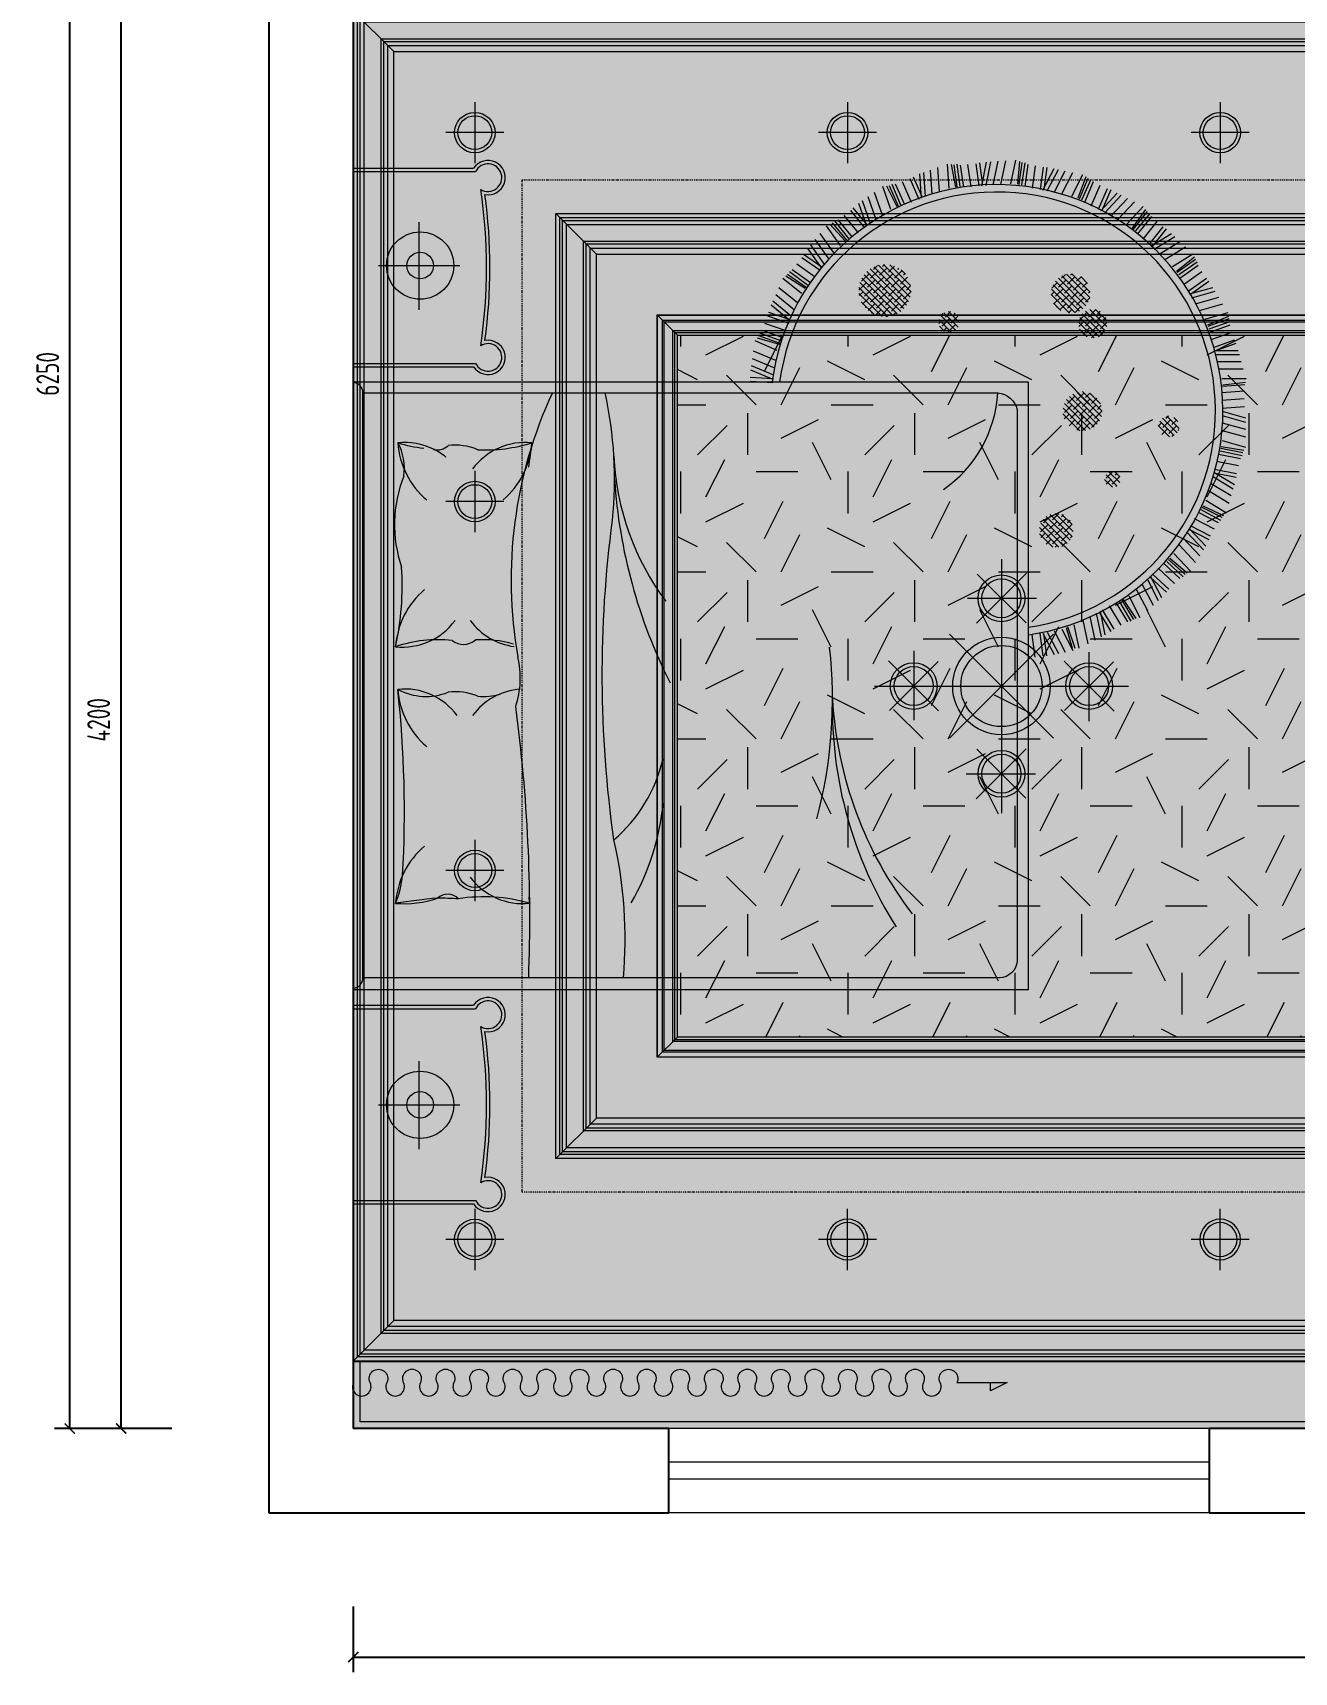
# Model space of a CAD drawing. Header units: millimetres. Extents: x 3162 to 221128, y -144913 to 11496.
# Drawn here: x 14645 to 18382, y -141402 to -136544 of the extents above; entities that cross this region are included whole.
import ezdxf

# ---------------------------------------------------------------- set-up
doc = ezdxf.new("R2010")
doc.units = ezdxf.units.MM
doc.header["$LTSCALE"] = 10
for name, pattern in [('DASHDOT2', [12.7, 6.35, -3.175, 0, -3.175]), ('DOTE', [61.468, 50.8, -5.08, 0.508, -5.08]), ('HIDDEN', [9.525, 6.35, -3.175])]:
    doc.linetypes.add(name, pattern=pattern)
doc.layers.get('Defpoints').update_dxf_attribs({"color": 250})
for name, color, linetype, lineweight in [('FC-Dimensions', 44, 'Continuous', 0), ('FC-Material【地坪分割线】', 138, 'Continuous', 0), ('FF-Curtain【平面窗帘】', 32, 'Continuous', 0), ('FF-Win【窗】', 132, 'Continuous', 0), ('FF-【活动成品家具】', 51, 'Continuous', 0), ('RC-Lamplight【灯带】', 205, 'DASHDOT2', 0), ('RC-Lamps【天花灯具】', 2, 'Continuous', 0), ('RC-Modelling【天花造型】', 30, 'Continuous', 0)]:
    doc.layers.add(name, color=color, linetype=linetype, lineweight=lineweight)
doc.layers.add('WALL', color=7, linetype='Continuous')
doc.styles.add('尺寸标注', font='ARCHS.SHX', dxfattribs={"width": 0.8})
doc.dimstyles.new('海龙1：30', dxfattribs={"dimscale": 30, "dimtxt": 2.25, "dimasz": 1, "dimexe": 1.5, "dimexo": 1, "dimgap": 1, "dimtad": 1, "dimdec": 0, "dimrnd": 5, "dimdsep": 46, "dimtxsty": '尺寸标注', "dimblk": 'ARCHTICK', "dimblk1": 'ARCHTICK', "dimblk2": 'ARCHTICK', "dimcen": 1, "dimclrd": 44, "dimclre": 44, "dimclrt": 2, "dimadec": 0, "dimazin": 0, "dimtfac": 1, "dimtdec": 0, "dimtix": 1, "dimtmove": 2, "dimatfit": 3, "dimldrblk": 'hl_arrow2', "dimfxl": 5, "dimfxlon": 1, "dimarcsym": 0})

# ---------------------------------------------------------------- blocks, each defined once
blk = doc.blocks.new('hlw_3_1600_250')
for p, q in [((-0.5, 0.078125), (0.5, 0.078125)), ((-0.5, -0.078125), (0.5, -0.078125))]:
    blk.add_line(p, q)
at = {"linetype": 'HIDDEN', "ltscale": 15}
for p, q in [((-0.5, 0.015625), (0.5, 0.015625)), ((-0.5, -0.015625), (0.5, -0.015625))]:
    blk.add_line(p, q, dxfattribs=at)
blk = doc.blocks.new('1800平10104199')
h = blk.add_hatch()
h.set_pattern_fill('ANSI38', color=8, scale=100, style=0)
h.set_pattern_definition([(45, (-2757.802, -6613.146), (-8.838835, 8.838835), []), (135, (-2757.802, -6613.146), (-26.516504, 8.838835), [31.25, -18.75])])
h.paths.add_polyline_path([(511.3, -760, 1), (410.5, -760, 1)])
h.paths.add_polyline_path([(635.4, -926.8, 1), (588.8, -926.8, 1)])
h.paths.add_polyline_path([(799.5, -1093.5, 1), (737.5, -1093.5, 1)])
h.paths.add_polyline_path([(755.5, -837.6, 1), (871.9, -837.6, 1)])
h.paths.add_polyline_path([(1031.1, -868.6, 1), (1116.5, -868.6, 1)])
h.paths.add_polyline_path([(1221.2, -802.7, 1), (1104.8, -802.7, 1)])
h.paths.add_polyline_path([(1109.5, -442.5, 1), (1047.5, -442.5, 1)])
h.paths.add_polyline_path([(1249.1, -252.4, 1), (1094, -252.4, 1)])
at = {"ltscale": 300}
for p, q in [((-1534.8, 1322.3), (1533.8, 1322.3)), ((-1534.8, 1322.3), (-1534.8, 965.8)), ((-946.5, 1322.3), (-946.5, 965.9)), ((-900.5, -677.7), (-900.5, 1322.3)), ((899.5, -677.7), (899.5, 1322.3)), ((945.5, 1322.3), (945.5, 965.9)), ((1533.8, 1322.3), (1533.8, 965.8)), ((1408.5, -150.2), (1357.1, -192.4)), ((-900.5, -677.7), (899.5, -677.7))]:
    blk.add_line(p, q, dxfattribs=at)
at = {"color": 8}
for p, q in [((-1524.8, 1322.3), (-1524.8, 960)), ((-956.5, 1322.3), (-956.5, 960)), ((-865.5, 1322.3), (-865.5, 1322.3)), ((-865.5, 1322.3), (-865.5, 1322.3)), ((955.5, 1322.3), (955.5, 960)), ((1523.8, 1322.3), (1523.8, 960)), ((-1241.4, 1247.3), (-1241.4, 1006.8)), ((1245.5, 1247.3), (1245.5, 1006.8)), ((-1372.9, 1127.1), (-1112.4, 1127.1)), ((1113.9, 1127.1), (1374.4, 1127.1)), ((903.4, 145.8), (899.2, 79.5)), ((914.6, 146.3), (910.4, 79.9)), ((907.5, 78.5), (936, 144.2)), ((920.4, 76.7), (948.8, 142.4)), ((941.2, 73.8), (969.6, 139.5)), ((963.9, 70.6), (992.3, 136.3)), ((993.6, 66.4), (1022, 132.1)), ((1031.5, 125.9), (1012.1, 61.1)), ((1037.9, 122), (1015.9, 59.2)), ((1046.6, 119.1), (1023.9, 56.7)), ((1054.5, 112.5), (1032.5, 49.7)), ((1074.6, 103.7), (1052.6, 40.9)), ((1096.9, 95), (1075, 32.2)), ((1082.7, 29), (1127.8, 84.6)), ((1107.8, 92.4), (1085.9, 29.6)), ((1094.6, 23.8), (1139.7, 79.4)), ((1113.8, 15.4), (1158.9, 71)), ((1134.9, 6.2), (1180, 61.8)), ((1162.3, -5.8), (1207.4, 49.8)), ((1214.9, 41.2), (1178.7, -15.9)), ((1219.9, 35.7), (1181.9, -18.8)), ((1227.6, 30.6), (1188.9, -23.4)), ((1233.4, 22.1), (1195.3, -32.4)), ((1250.4, 8.2), (1212.3, -46.3)), ((1269.6, -6.2), (1231.5, -60.7)), ((1238.1, -65.9), (1296.5, -24.5)), ((1279.3, -11.6), (1241.3, -66.1)), ((1248.1, -74.1), (1306.5, -32.7)), ((1264.4, -87.4), (1322.8, -46)), ((1282.1, -101.9), (1340.5, -60.5)), ((1305.3, -120.9), (1363.7, -79.5)), ((1368.6, -89.8), (1318.3, -135)), ((1372, -96.5), (1320.6, -138.7)), ((1378, -103.4), (1326.1, -145)), ((1381.3, -113.1), (1329.9, -155.4)), ((1393.9, -131.1), (1342.5, -173.4)), ((1362.1, -199.2), (1429.5, -175.1)), ((1416.4, -158), (1365.1, -200.3)), ((1369.5, -209.8), (1436.9, -185.7)), ((1381.5, -227), (1449, -202.9)), ((1394.7, -245.8), (1462.2, -221.7)), ((1411.9, -270.3), (1479.4, -246.2)), ((1481.3, -257.4), (1420.7, -287.4)), ((1482.8, -264.7), (1421.9, -291.5)), ((1486.7, -273.1), (1425.5, -299.1)), ((1487.2, -283.3), (1426.3, -310.1)), ((1494.5, -304), (1433.6, -330.8)), ((1503.4, -326.3), (1442.5, -353.1)), ((1508.9, -336), (1448.1, -362.8)), ((1445.5, -360.9), (1516.9, -355.9)), ((1449.8, -373.2), (1521.2, -368.2)), ((1456.7, -393), (1528.2, -388)), ((1464.4, -414.7), (1535.8, -409.7)), ((1474.3, -442.9), (1545.7, -437.9)), ((1543.2, -475.7), (1477.4, -485.1)), ((1544.6, -449.2), (1478.1, -461.7)), ((1544, -456.7), (1478.2, -466.1)), ((1545.5, -465.7), (1479.6, -474.3)), ((1544.7, -497.7), (1478.9, -507.1)), ((1547.2, -521.5), (1481.4, -530.9)), ((1549.9, -532.4), (1484.1, -541.8)), ((1482.1, -539.3), (1552.3, -553.7)), ((1483, -552.2), (1553.1, -566.7)), ((1484.4, -573.1), (1554.5, -587.6)), ((1485.9, -596.1), (1556, -610.5)), ((1487.8, -626), (1557.9, -640.4)), ((1545.3, -676.2), (1479.4, -667.5)), ((1550.2, -667.1), (1484.4, -657.6)), ((1551.2, -658), (1485.3, -649.3)), ((1553.7, -651), (1486.4, -645.1)), ((85, -697.7), (150.9, -689)), ((88.9, -721.3), (154.8, -712.6)), ((89.2, -732.5), (155.2, -723.8)), ((156.4, -720.8), (92.8, -753.7)), ((1469.3, -720.8), (1533, -753.7)), ((1536.5, -732.5), (1470.6, -723.8)), ((1536.8, -721.3), (1470.9, -712.6)), ((1540.8, -697.7), (1474.9, -689)), ((159.1, -733.5), (95.5, -766.4)), ((163.4, -754.1), (99.8, -786.9)), ((168.2, -776.5), (104.5, -809.4)), ((1457.6, -776.5), (1521.2, -809.4)), ((1462.3, -754.1), (1526, -786.9)), ((1466.7, -733.5), (1530.3, -766.4)), ((110.4, -808.4), (172.3, -790.7)), ((110.9, -815.8), (175, -794.4)), ((181.3, -812.5), (111.3, -827.2)), ((1508.1, -847.8), (1444.9, -823.9)), ((1451.4, -805.9), (1515, -838.7)), ((195, -839.2), (125, -853.9)), ((205.5, -859.6), (135.5, -874.3)), ((1483.1, -889.2), (1422, -863)), ((1493.2, -869.7), (1432.1, -843.6)), ((1500.4, -862.4), (1439.6, -835.4)), ((1503.8, -853.8), (1442.7, -827.7)), ((215.1, -878.3), (145.1, -893)), ((221.1, -889.8), (151, -904.5)), ((161.6, -923.1), (218.2, -888.3)), ((168.4, -932), (225, -897.2)), ((180.3, -952.9), (236.9, -918)), ((1392.3, -922.3), (1444.7, -971.1)), ((1402, -903.8), (1454.4, -952.5)), ((1408, -892.2), (1460.4, -941)), ((1469.6, -921.6), (1408.4, -895.4)), ((1472.9, -910.9), (1411.7, -884.8)), ((190.3, -972.4), (246.9, -937.6)), ((192.2, -982.5), (249.3, -948.4)), ((197.2, -990.2), (253.8, -955.4)), ((199.7, -997.3), (255.6, -959.3)), ((1367.8, -969.3), (1420.2, -1018)), ((1381.7, -942.7), (1434.1, -991.5)), ((266.6, -975.1), (203.1, -1008.1)), ((287, -997), (223.5, -1030.1)), ((302.6, -1013.9), (239.1, -1046.9)), ((1375.8, -1058.1), (1324, -1016.4)), ((1390.9, -1042.1), (1339.1, -1000.4)), ((1399.8, -1036.9), (1348.5, -994.6)), ((1405.3, -1029.6), (1353.5, -987.9)), ((1411.2, -1024.9), (1356.7, -984.9)), ((316.9, -1029.2), (253.4, -1062.3)), ((325.7, -1038.8), (262.2, -1071.8)), ((277.5, -1086.9), (322.6, -1038.1)), ((286.4, -1093.6), (331.5, -1044.8)), ((303.5, -1110.5), (348.6, -1061.6)), ((1279.5, -1065.5), (1316.8, -1126.6)), ((1293.9, -1050.2), (1331.2, -1111.3)), ((1354.1, -1085.6), (1302.3, -1043.9)), ((1302.8, -1040.7), (1340.1, -1101.8)), ((1360.1, -1076.2), (1308.3, -1034.5)), ((318.4, -1126.6), (363.5, -1077.8)), ((323, -1135.8), (368.7, -1087.5)), ((329.9, -1141.8), (375, -1093)), ((334.1, -1148), (377.8, -1096.3)), ((392.6, -1108.5), (340.4, -1157.5)), ((1270, -1169.4), (1228.3, -1116.1)), ((1243.2, -1104.1), (1280.5, -1165.2)), ((1263.8, -1082.2), (1301.1, -1143.3)), ((418.2, -1124.2), (365.9, -1173.1)), ((437.7, -1136.2), (385.5, -1185.1)), ((455.6, -1147.1), (403.4, -1196.1)), ((466.7, -1153.9), (414.5, -1202.9)), ((433.2, -1213.3), (463.5, -1154.1)), ((443.6, -1217.3), (473.9, -1158.1)), ((1150.2, -1162), (1169.6, -1230.9)), ((1198.6, -1212.4), (1160, -1158.3)), ((1161.3, -1155.3), (1180.8, -1224.2)), ((1207, -1205), (1168.4, -1150.9)), ((1227, -1191.7), (1188.4, -1137.6)), ((1245.8, -1180.4), (1207.2, -1126.3)), ((1255.8, -1177.8), (1217.8, -1123.2)), ((1263.1, -1172.3), (1224.5, -1118.2)), ((464.6, -1229), (494.9, -1169.8)), ((483.4, -1240.5), (513.6, -1181.3)), ((490.2, -1248.1), (521.2, -1189.3)), ((498.5, -1252.1), (528.8, -1192.9)), ((504.2, -1256.8), (532.4, -1195.3)), ((549.9, -1203.1), (512.8, -1264.3)), ((578.7, -1211.3), (541.7, -1272.5)), ((1068.8, -1274.4), (1046.2, -1211.9)), ((1079.1, -1274.6), (1057.3, -1211.8)), ((1087.6, -1271.3), (1065.1, -1208.8)), ((1095, -1270.3), (1069.3, -1207.8)), ((1086.9, -1200.3), (1106.4, -1269.2)), ((1112.6, -1184.8), (1132, -1253.7)), ((1132.2, -1172.9), (1151.7, -1241.8)), ((600.9, -1217.5), (563.8, -1278.7)), ((621, -1223.2), (583.9, -1284.5)), ((633.5, -1226.8), (596.4, -1288)), ((617.3, -1293), (630.5, -1227.8)), ((628.4, -1294.1), (641.6, -1228.9)), ((651.8, -1299.6), (664.9, -1234.5)), ((672.9, -1305.6), (686.1, -1240.5)), ((681.6, -1311.1), (695.6, -1246.1)), ((690.6, -1312.7), (703.8, -1247.6)), ((697.4, -1315.7), (707.9, -1248.9)), ((726.9, -1251.7), (707.7, -1320.6)), ((756.9, -1251.8), (737.7, -1320.7)), ((779.9, -1251.8), (760.7, -1320.8)), ((800.8, -1251.9), (781.6, -1320.9)), ((813.8, -1251.9), (794.6, -1320.9)), ((827.1, -1318.1), (822.2, -1251.8)), ((851, -1317.2), (846.1, -1250.9)), ((873, -1317.2), (868.1, -1250.9)), ((892, -1319.3), (887.1, -1253)), ((899.4, -1320.4), (891.4, -1253.2)), ((910.4, -1250.7), (910.6, -1322.3)), ((939.3, -1242.7), (939.5, -1314.3)), ((961.5, -1236.6), (961.6, -1308.2)), ((981.7, -1231), (981.8, -1302.6)), ((1014.7, -1292.5), (992.2, -1230)), ((994.2, -1227.5), (994.3, -1299.1)), ((1024.8, -1287.6), (1002.2, -1225.1)), ((1047.6, -1280.3), (1025, -1217.8))]:
    blk.add_line(p, q, dxfattribs=at)
for points in [[(-895.5, 1322.3, 0.39642), (-865.5, 1294), (-0.5, 1294), (868.6, 1294)], [(868.6, 1294), (868.6, -587.2, -0.325595), (818.6, -644.2), (-815.5, -644.2, -0.382387), (-865.5, -591.9), (-865.5, 1294)], [(-865.5, 522.2, 0.078778), (-456.2, 550.1, -0.068393), (490.7, 554.5, 0.079495), (868.6, 576.2)]]:
    blk.add_lwpolyline(points, format="xyb", dxfattribs=at)
for centre, radius in [((-1241.4, 1124.3), 99.6), ((1245.5, 1124.3), 99.6), ((-1241.4, 1124.3), 39.6), ((1245.5, 1124.3), 39.6)]:
    blk.add_circle(centre, radius, dxfattribs=at)
for centre, radius, start, end in [((868.5, 1324.1), 30.1, 270.0725, 356.5701), ((-336.9, 1171.8), 308.5, 175.3048, 198.6942), ((-531.6, 1469.5), 294.8, 247.5179, 264.267), ((-661.4, 952.7), 245, 40.4189, 85.9871), ((-2259.7, 935.8), 1636.4, 4.8098, 9.1892), ((-373.1, 4551.3), 3380.3, 266.8134, 276.1602), ((6.8, 946.1), 245, 94.0129, 139.5811), ((-203.6, 1170.5), 194.3, 306.5711, 5.89), ((145.4, 1106.9), 176.7, 151.7736, 201.6983), ((309.2, 1177.1), 194.3, 174.11, 233.4289), ((297.6, 2033.7), 856.1, 257.7438, 273.6284), ((98.7, 952.7), 245, 40.4189, 85.9871), ((-241.4, 1072.8), 378.3, 353.4947, 19.1867), ((477.9, 812.6), 387.8, 68.2026, 108.9817), ((737.4, 946.1), 245, 94.0129, 139.5811), ((644.8, 1327.3), 156.3, 261.5958, 298.9092), ((527, 1170.5), 194.3, 333.7371, 5.89), ((1216.3, 1044.5), 517, 163.6046, 172.3273), ((-662.1, 1043), 44.6, 314.4736, 42.1713), ((-2990.2, 1118.7), 2361.8, 357.3905, 358.8876), ((527, 1170.5), 194.3, 320.9404, 333.7371), ((745.2, 1073), 45.9, 165.3506, 223.2684), ((-185.5, 1019.5), 168.1, 337.017, 7.5368), ((177.6, 996.3), 54.7, 142.0833, 220.902), ((545.2, 1019.5), 168.1, 337.017, 7.5368), ((-451, 819.7), 194.3, 126.5711, 185.89), ((-1120.7, 936.2), 495.6, 344.0243, 8.7071), ((309.2, 819.7), 194.3, 126.5711, 172.3641), ((-1507, 923.2), 40.9, 115.784, 31.7834), ((-1240.7, 2490.7), 1563.2, 261.4814, 278.5186), ((-974.3, 923.2), 40.9, 148.2166, 64.216), ((-203.6, 813.1), 194.3, 4.3181, 53.4289), ((152, 938.6), 183.4, 175.2233, 196.23), ((-193, 940), 329.9, 343.7954, 3.5554), ((527, 813.1), 194.3, 354.11, 53.4289), ((1154.5, 929.9), 455.2, 176.9801, 197.479), ((973.3, 923.2), 40.9, 115.784, 31.7834), ((1239.7, 2490.7), 1563.2, 261.4814, 278.5186), ((1506, 923.2), 40.9, 148.2166, 64.216), ((737.4, 1037.5), 245, 220.4189, 265.9871), ((-690.3, 5564.4), 4764.9, 267.8927, 277.5858), ((23.8, 1100.1), 272.5, 251.8082, 283.204), ((314.8, -460.2), 1315.1, 65.0983, 100.0195), ((-380.9, -967.5), 1786.8, 97.8585, 98.4763), ((-661.4, 1044.1), 245, 274.0129, 278.3417), ((479.7, -680.2), 1492.8, 80.7251, 83.5186), ((-113.5, 845.3), 452.3, 220.7333, 256.9672), ((711.6, -1003.3), 1554.8, 93.6786, 116.8708), ((716, -228.3), 779.4, 92.6087, 126.6587), ((-277.1, 1136.4), 735.1, 240.1408, 264.511), ((815.2, -583.5), 648.3, 188.3552, 82.5258), ((-65.8, -1304.9), 1207.9, 88.7545, 122.4486), ((-39.5, 1274.6), 1371.9, 255.0326, 276.4383), ((27.4, -1252.5), 1157.2, 93.3188, 127.4147), ((892.2, -209.2), 378.7, 214.9316, 266.4293)]:
    blk.add_arc(centre, radius, start, end, dxfattribs=at)
at = {"ltscale": 300}
for centre, radius, start, end in [((-1507, 923.2), 50.9, 123.0907, 10.4547), ((-1240.7, 2490.7), 1573.2, 262.0985, 277.9015), ((-974.3, 923.2), 50.9, 169.5453, 56.9093), ((973.3, 923.2), 50.9, 123.0907, 10.4547), ((1239.7, 2490.7), 1573.2, 262.0985, 277.9015), ((1506, 923.2), 50.9, 169.5453, 56.9093), ((815.2, -583.5), 670.3, 188.0791, 82.7724)]:
    blk.add_arc(centre, radius, start, end, dxfattribs=at)
blk = doc.blocks.new('_ArchTick')
at = {"color": 2, "linetype": 'ByBlock', "const_width": 0.15}
blk.add_lwpolyline([(-0.5, -0.5), (0.5, 0.5)], dxfattribs=at)
blk = doc.blocks.new('*D1482')
at = {"layer": 'Defpoints', "color": 0, "transparency": 16777216}
for p in [(14906.6, -136479.9), (15086.6, -136479.9), (15086.6, -140679.9)]:
    blk.add_point(p, dxfattribs=at)
at = {"layer": 'FC-Dimensions', "color": 44, "lineweight": -2, "transparency": 16777216}
for p, q in [((15056.6, -136479.9), (14861.6, -136479.9)), ((14906.6, -140679.9), (14906.6, -136479.9)), ((15056.6, -140679.9), (14861.6, -140679.9))]:
    blk.add_line(p, q, dxfattribs=at)
at = {"layer": 'FC-Dimensions', "color": 44, "lineweight": -2, "transparency": 16777216, "xscale": 30, "yscale": 30, "zscale": 30}
for p, rotation in [((14906.6, -136479.9), 90), ((14906.6, -140679.9), 270)]:
    blk.add_blockref('_ArchTick', p, dxfattribs=dict(at, rotation=rotation))
at = {"layer": 'FC-Dimensions', "color": 2, "transparency": 16777216, "insert": (14840, -138579.9), "char_height": 67.5, "attachment_point": 5, "rotation": 90, "style": '尺寸标注'}
blk.add_mtext('4200', dxfattribs=at)
blk = doc.blocks.new('hl_arrow2')
at = {"color": 2}
blk.add_line((-0.22, 0), (-1, 0), dxfattribs=at)
blk.add_lwpolyline([(-0.22, 0), (-0.86, -0.69), (-0.65, -0.86), (0, 0), (-0.65, 0.86), (-0.86, 0.69)], close=True, dxfattribs=at)
for points in [[(-0.86, 0.69), (-0.65, 0.86), (-0.22, 0), (0, 0)], [(-0.86, -0.69), (-0.65, -0.86), (-0.22, 0), (0, 0)]]:
    blk.add_solid(points, dxfattribs=at)
blk = doc.blocks.new('*D1488')
at = {"layer": 'Defpoints', "color": 0, "transparency": 16777216}
for p in [(15594.5, -141177), (21834.5, -141177), (21834.5, -141357)]:
    blk.add_point(p, dxfattribs=at)
at = {"layer": 'FC-Dimensions', "color": 44, "lineweight": -2, "transparency": 16777216}
for p, q in [((15594.5, -141207), (15594.5, -141402)), ((21834.5, -141207), (21834.5, -141402)), ((15594.5, -141357), (21834.5, -141357))]:
    blk.add_line(p, q, dxfattribs=at)
at = {"layer": 'FC-Dimensions', "color": 44, "lineweight": -2, "transparency": 16777216, "xscale": 30, "yscale": 30, "zscale": 30, "rotation": 180}
blk.add_blockref('_ArchTick', (15594.5, -141357), dxfattribs=at)
at = {"layer": 'FC-Dimensions', "color": 44, "lineweight": -2, "transparency": 16777216, "xscale": 30, "yscale": 30, "zscale": 30}
blk.add_blockref('_ArchTick', (21834.5, -141357), dxfattribs=at)
at = {"layer": 'FC-Dimensions', "color": 2, "transparency": 16777216, "insert": (18714.5, -141290.5), "char_height": 67.5, "attachment_point": 5, "style": '尺寸标注'}
blk.add_mtext('6240', dxfattribs=at)
blk = doc.blocks.new('*D1491')
at = {"layer": 'Defpoints', "color": 0, "transparency": 16777216}
for p in [(14754.4, -134429.9), (14934.4, -134429.9), (14934.4, -140679.9)]:
    blk.add_point(p, dxfattribs=at)
at = {"layer": 'FC-Dimensions', "color": 44, "lineweight": -2, "transparency": 16777216}
for p, q in [((14904.4, -134429.9), (14709.4, -134429.9)), ((14754.4, -140679.9), (14754.4, -134429.9)), ((14904.4, -140679.9), (14709.4, -140679.9))]:
    blk.add_line(p, q, dxfattribs=at)
at = {"layer": 'FC-Dimensions', "color": 44, "lineweight": -2, "transparency": 16777216, "xscale": 30, "yscale": 30, "zscale": 30}
for p, rotation in [((14754.4, -134429.9), 90), ((14754.4, -140679.9), 270)]:
    blk.add_blockref('_ArchTick', p, dxfattribs=dict(at, rotation=rotation))
at = {"layer": 'FC-Dimensions', "color": 2, "transparency": 16777216, "insert": (14689.2, -137554.9), "char_height": 67.5, "attachment_point": 5, "rotation": 90, "style": '尺寸标注'}
blk.add_mtext('6250', dxfattribs=at)
blk = doc.blocks.new('大吊灯')
at = {"color": 8}
for p, q in [((0, 376.2), (0, -376.2)), ((74.5, 334.4), (-73.6, 186.3)), ((72.9, 187), (-72, 331.9)), ((104.1, 259.9), (-100.7, 259.9)), ((154.2, -154.2), (-154.2, 154.2)), ((154.2, 154.2), (-154.2, -154.2)), ((-259.9, 104.1), (-259.9, -100.7)), ((259.9, -104.1), (259.9, 100.7)), ((-334.4, 74.5), (-186.3, -73.6)), ((-187, 72.9), (-331.9, -72)), ((334.4, -74.5), (186.3, 73.6)), ((187, -72.9), (331.9, 72)), ((-376.2, 0), (376.2, 0)), ((-74.5, -334.4), (73.6, -186.3)), ((-72.9, -187), (72, -331.9)), ((-104.1, -259.9), (100.7, -259.9))]:
    blk.add_line(p, q, dxfattribs=at)
for centre, major_axis, start_param, end_param in [((0, 259.9), (0, 69.3), -1.570342718129233, 4.712842589050354), ((0, 0), (0, 144.4), 4.712226, 10.995411), ((-259.9, 0), (0, 69.3), 4.712260247178278, 10.99544555435786), ((259.9, 0), (0, 69.3), 4.711943, 10.995128), ((0, -259.9), (0, 69.3), -1.570342718129233, 4.712842589050354)]:
    blk.add_ellipse(centre, major_axis=major_axis, ratio=1, start_param=start_param, end_param=end_param)
for centre, major_axis, start_param, end_param in [((0, 259.9), (0.1, 57.8), -1.569728, 4.713457), ((0, 0), (0, 120.3), -1.570528, 4.712657), ((-259.9, 0), (0, 57.8), 4.711804, 10.994989), ((259.9, 0), (0, 57.8), 4.712315, 10.9955), ((0, -259.9), (0.1, 57.8), -1.569728, 4.713457)]:
    blk.add_ellipse(centre, major_axis=major_axis, ratio=1, start_param=start_param, end_param=end_param, dxfattribs=at)
blk = doc.blocks.new('灯_圆形筒灯')
at = {"color": 251, "linetype": 'DOTE', "ltscale": 43.504693}
blk.add_line((0, 90.6), (0, -90.6), dxfattribs=at)
at = {"color": 251, "linetype": 'DOTE', "ltscale": 41.297046}
blk.add_line((86, 0), (-86, 0), dxfattribs=at)
blk.add_ellipse((0, 0), major_axis=(-42.4, 42.4), ratio=1, start_param=2.35586823723317, end_param=8.639053544412757)
at = {"color": 251}
blk.add_ellipse((0, 0), major_axis=(35.4, 35.4), ratio=1, start_param=5.498714316925569, end_param=11.78189962410515, dxfattribs=at)

msp = doc.modelspace()

# ---------------------------------------------------------------- hatches: boundary and pattern name
at = {"layer": 'FC-Material【地坪分割线】'}
h = msp.add_hatch(dxfattribs=at)
h.set_pattern_fill('地毯', color=8, scale=300, style=0, pattern_type=2)
h.set_pattern_definition([(0, (15810.5, -140335.87), (132, 228), [12, -201, 9, -87, 18, -213]), (10, (15753.5, -140212.87), (80.676, 285.344), [21, -51, 27, -159, 15, -198]), (20, (15723.5, -140308.87), (133.471, 220.9763), [24, -165, 21, -123, 15, -96]), (30, (15810.5, -140326.87), (-21.969, 254.052), [15, -99, 12, -147, 9, -195]), (40, (15726.5, -140260.87), (33.836, 216.3704), [12, -132, 9, -84, 24, -153]), (50, (15771.5, -140368.87), (-80.248, 235.7335), [6, -111, 15, -183, 18, -93]), (60, (15780.5, -140347.87), (-99.473, 223.7077), [15, -123, 6, -144, 12, -111]), (70, (15747.5, -140383.87), (-109.8923, 215.587), [9, -57, 18, -96, 12, -132]), (80, (15762.5, -140206.87), (-208.5653, 164.7195), [21, -132, 9, -156, 18, -147]), (90, (15780.5, -140335.87), (-264, 111), [18, -93, 12, -183, 6, -186]), (100, (15732.5, -140242.87), (-247.9715, 145.1453), [21, -117, 18, -96, 21, -219]), (110, (15711.5, -140413.87), (-240.4403, 81.691), [24, -78, 12, -159, 18, -174]), (120, (15630.5, -140377.87), (-286.65, 28.492), [15, -201, 18, -93, 21, -123]), (130, (15696.5, -140443.87), (-279.1078, 71.266), [9, -66, 12, -129, 24, -168]), (140, (15606.5, -140203.87), (-220.597, -34.2057), [18, -108, 21, -93, 12, -126]), (150, (15855.5, -140461.87), (-204.825, -120.7673), [12, -84, 24, -186, 21, -171]), (160, (15657.5, -140293.87), (-237.901, -162.429), [18, -126, 15, -114, 12, -183]), (170, (15675.5, -140365.87), (-215.644, -169.123), [27, -99, 18, -135, 24, -132])])
h.paths.add_polyline_path([(20044.5, -136479.9), (19844.5, -136479.9), (18944.5, -136479.9), (17109.5, -136479.9), (15909.5, -136479.9), (15594.5, -136479.9), (15594.5, -140479.9), (21834.5, -140479.9), (21834.5, -134679.9), (21184.5, -134679.9), (20284.5, -134679.9), (20044.5, -134679.9)])
h = msp.add_hatch(dxfattribs=at)
h.set_pattern_fill('地毯', color=8, scale=300, style=0, pattern_type=2)
h.set_pattern_definition([(0, (15810.5, -140535.87), (132, 228), [12, -201, 9, -87, 18, -213]), (10, (15753.5, -140412.87), (80.676, 285.344), [21, -51, 27, -159, 15, -198]), (20, (15723.5, -140508.87), (133.471, 220.9763), [24, -165, 21, -123, 15, -96]), (30, (15810.5, -140526.87), (-21.969, 254.052), [15, -99, 12, -147, 9, -195]), (40, (15726.5, -140460.87), (33.836, 216.3704), [12, -132, 9, -84, 24, -153]), (50, (15771.5, -140568.87), (-80.248, 235.7335), [6, -111, 15, -183, 18, -93]), (60, (15780.5, -140547.87), (-99.473, 223.7077), [15, -123, 6, -144, 12, -111]), (70, (15747.5, -140583.87), (-109.8923, 215.587), [9, -57, 18, -96, 12, -132]), (80, (15762.5, -140406.87), (-208.565, 164.7195), [21, -132, 9, -156, 18, -147]), (90, (15780.5, -140535.87), (-264, 111), [18, -93, 12, -183, 6, -186]), (100, (15732.5, -140442.87), (-247.9715, 145.145), [21, -117, 18, -96, 21, -219]), (110, (15711.5, -140613.87), (-240.4403, 81.691), [24, -78, 12, -159, 18, -174]), (120, (15630.5, -140577.87), (-286.65, 28.492), [15, -201, 18, -93, 21, -123]), (130, (15696.5, -140643.87), (-279.1078, 71.266), [9, -66, 12, -129, 24, -168]), (140, (15606.5, -140403.87), (-220.597, -34.2057), [18, -108, 21, -93, 12, -126]), (150, (15855.5, -140661.87), (-204.825, -120.767), [12, -84, 24, -186, 21, -171]), (160, (15657.5, -140493.87), (-237.901, -162.429), [18, -126, 15, -114, 12, -183]), (170, (15675.5, -140565.87), (-215.644, -169.123), [27, -99, 18, -135, 24, -132])])
h.paths.add_polyline_path([(21834.5, -140479.9), (15594.5, -140479.9), (15594.5, -140679.9), (16529.5, -140679.9), (18129.5, -140679.9), (21834.5, -140679.9)])
at = {"layer": 'RC-Modelling【天花造型】'}
h = msp.add_hatch(dxfattribs=at)
h.set_pattern_fill('DD地毯1SC500', color=8, scale=494.9747, style=0, pattern_type=2)
h.set_pattern_definition([(0, (-495288.63, -152001.17), (494.9747, 494.9747), [123.74367, -371.23102]), (0, (-495016.4, -151704.2), (494.9747, 494.9747), [123.74367, -371.23102]), (90, (-495239.13, -151827.93), (-494.9747, 494.9747), [123.74367, -371.23102]), (90, (-495041.15, -151654.7), (-494.9747, 494.9747), [123.74367, -371.23102]), (45, (-495189.64, -151654.7), (5e-14, 494.9747), [123.74367, -576.25626]), (135, (-495016.4, -152001.17), (-494.9747, 5e-14), [123.74367, -576.25626]), (26.56505, (-495164.89, -151852.68), (494.9747, -2e-06), [123.74367, -983.0534]), (26.56505, (-494942.15, -151605.2), (494.9747, -2e-06), [123.74367, -983.0534]), (63.43495, (-494942.15, -152001.17), (-2e-06, 494.9747), [123.74367, -983.0534]), (63.43495, (-495164.89, -151778.43), (-2e-06, 494.9747), [123.74367, -983.0534]), (63.43495, (-494991.65, -151902.18), (-2e-06, 494.9747), [123.74367, -983.0534]), (116.56505, (-495288.63, -151728.93), (2e-06, 494.9747), [123.74367, -983.0534]), (153.43495, (-495189.64, -151926.92), (-494.9747, -2e-06), [123.74367, -983.0534])])
h.paths.add_polyline_path([(20874.5, -139519.9), (20874.5, -137439.9), (16554.5, -137439.9), (16554.5, -139519.9)])

# ---------------------------------------------------------------- linework, layer by layer
at = {"layer": 'Defpoints'}
msp.add_line((15594.5, -140479.9), (21834.5, -140479.9), dxfattribs=at)
at = {"layer": 'FF-Curtain【平面窗帘】'}
msp.add_lwpolyline([(15594.5, -140543.9, 1.6), (15644.2, -140543.9, -1.6), (15693.8, -140543.9, 1.6), (15743.5, -140543.9, -1.6), (15793.2, -140543.9, 1.6), (15842.8, -140543.9, -1.6), (15892.5, -140543.9, 1.6), (15942.2, -140543.9, -1.6), (15991.8, -140543.9, 1.6), (16041.5, -140543.9, -1.6), (16091.2, -140543.9, 1.6), (16140.8, -140543.9, -1.6), (16190.5, -140543.9, 1.6), (16240.2, -140543.9, -1.6), (16289.8, -140543.9, 1.6), (16339.5, -140543.9, -1.6), (16389.2, -140543.9, 1.6), (16438.8, -140543.9, -1.6), (16488.5, -140543.9, 1.6), (16538.2, -140543.9, -1.6), (16587.8, -140543.9, 1.6), (16637.5, -140543.9, -1.6), (16687.2, -140543.9, 1.6), (16736.8, -140543.9, -1.6), (16786.5, -140543.9, 1.6), (16836.2, -140543.9, -1.6), (16885.8, -140543.9, 1.6), (16935.5, -140543.9, -1.6), (16985.2, -140543.9, 1.6), (17034.9, -140543.9, -1.6), (17084.5, -140543.9, 1.6), (17134.2, -140543.9, -1.6), (17183.9, -140543.9, 1.6), (17233.5, -140543.9, -1.6), (17283.2, -140543.9, 1.6), (17332.9, -140543.9, -1.6), (17382.5, -140543.9), (17432.2, -140543.9), (17481.9, -140543.9), (17531.5, -140543.9), (17481.9, -140568.7), (17481.9, -140543.9)], format="xyb", dxfattribs=at)
at = {"layer": 'RC-Lamplight【灯带】', "ltscale": 0.05}
msp.add_lwpolyline([(16094.5, -136979.9), (21334.5, -136979.9), (21334.5, -139979.9), (16094.5, -139979.9)], close=True, dxfattribs=at)
at = {"layer": 'RC-Modelling【天花造型】', "color": 8}
for p, q in [((15594.5, -136479.9), (15714.5, -136599.9)), ((16194.5, -137079.9), (16314.5, -137199.9)), ((16494.5, -137379.9), (16554.5, -137439.9)), ((16494.5, -139579.9), (16554.5, -139519.9)), ((16194.5, -139879.9), (16314.5, -139759.9)), ((15594.5, -140479.9), (15714.5, -140359.9))]:
    msp.add_line(p, q, dxfattribs=at)
at = {"layer": 'RC-Modelling【天花造型】'}
for points in [[(15594.5, -136479.9), (21834.5, -136479.9), (21834.5, -140479.9), (15594.5, -140479.9)], [(16194.5, -137079.9), (21234.5, -137079.9), (21234.5, -139879.9), (16194.5, -139879.9)], [(16494.5, -137379.9), (20934.5, -137379.9), (20934.5, -139579.9), (16494.5, -139579.9)], [(15594.5, -140479.9), (21834.5, -140479.9), (21834.5, -140679.9), (15594.5, -140679.9)], [(15614.5, -140479.9), (21814.5, -140479.9), (21814.5, -140659.9), (15614.5, -140659.9)]]:
    msp.add_lwpolyline(points, close=True, dxfattribs=at)
at = {"layer": 'RC-Modelling【天花造型】', "color": 8}
for points in [[(15606.5, -136491.9), (21822.5, -136491.9), (21822.5, -140467.9), (15606.5, -140467.9)], [(15614.5, -136499.9), (21814.5, -136499.9), (21814.5, -140459.9), (15614.5, -140459.9)], [(15626.5, -136511.9), (21802.5, -136511.9), (21802.5, -140447.9), (15626.5, -140447.9)], [(15676.5, -136561.9), (21752.5, -136561.9), (21752.5, -140397.9), (15676.5, -140397.9)], [(15684.5, -136569.9), (21744.5, -136569.9), (21744.5, -140389.9), (15684.5, -140389.9)], [(15696.5, -136581.9), (21732.5, -136581.9), (21732.5, -140377.9), (15696.5, -140377.9)], [(15714.5, -136599.9), (21714.5, -136599.9), (21714.5, -140359.9), (15714.5, -140359.9)], [(16206.5, -137091.9), (21222.5, -137091.9), (21222.5, -139867.9), (16206.5, -139867.9)], [(16214.5, -137099.9), (21214.5, -137099.9), (21214.5, -139859.9), (16214.5, -139859.9)], [(16226.5, -137111.9), (21202.5, -137111.9), (21202.5, -139847.9), (16226.5, -139847.9)], [(16276.5, -137161.9), (21152.5, -137161.9), (21152.5, -139797.9), (16276.5, -139797.9)], [(16284.5, -137169.9), (21144.5, -137169.9), (21144.5, -139789.9), (16284.5, -139789.9)], [(16296.5, -137181.9), (21132.5, -137181.9), (21132.5, -139777.9), (16296.5, -139777.9)], [(16314.5, -137199.9), (21114.5, -137199.9), (21114.5, -139759.9), (16314.5, -139759.9)], [(16495.3, -137380.7), (20933.7, -137380.7), (20933.7, -139579.1), (16495.3, -139579.1)], [(16510, -137395.4), (20919, -137395.4), (20919, -139564.4), (16510, -139564.4)], [(16515, -137400.4), (20914, -137400.4), (20914, -139559.4), (16515, -139559.4)], [(16541, -137426.4), (20888, -137426.4), (20888, -139533.4), (16541, -139533.4)], [(16546.5, -137431.9), (20882.5, -137431.9), (20882.5, -139527.9), (16546.5, -139527.9)], [(16554.5, -137439.9), (20874.5, -137439.9), (20874.5, -139519.9), (16554.5, -139519.9)]]:
    msp.add_lwpolyline(points, close=True, dxfattribs=at)
at = {"layer": 'WALL'}
for p, q in [((15344.5, -134179.9), (15344.5, -140929.9)), ((15594.5, -134429.9), (15594.5, -140679.9)), ((16529.5, -140679.9), (15594.5, -140679.9)), ((16529.5, -140929.9), (16529.5, -140679.9)), ((21834.5, -140679.9), (18129.5, -140679.9)), ((18129.5, -140679.9), (18129.5, -140929.9)), ((15344.5, -140929.9), (16529.5, -140929.9)), ((18129.5, -140929.9), (21984.5, -140929.9))]:
    msp.add_line(p, q, dxfattribs=at)

# ---------------------------------------------------------------- block references
at = {"layer": 'FF-Win【窗】', "xscale": -1600, "yscale": 1600, "zscale": 1600}
msp.add_blockref('hlw_3_1600_250', (17329.5, -140804.9), dxfattribs=at)
at = {"layer": 'FF-【活动成品家具】', "rotation": 90.00000000000742}
msp.add_blockref('1800平10104199', (16916.8, -138479.4), dxfattribs=at)
at = {"layer": 'RC-Lamps【天花灯具】'}
for name, p in [('灯_圆形筒灯', (15954.5, -136839.9)), ('灯_圆形筒灯', (17058.5, -136839.9)), ('灯_圆形筒灯', (18162.5, -136839.9)), ('灯_圆形筒灯', (15954.5, -137933.2)), ('大吊灯', (17514.5, -138479.9)), ('灯_圆形筒灯', (15954.5, -139026.5)), ('灯_圆形筒灯', (15954.5, -140119.9))]:
    msp.add_blockref(name, p, dxfattribs=at)
at = {"layer": 'RC-Lamps【天花灯具】', "xscale": -1, "rotation": 180}
for p in [(17058.5, -140119.9), (18162.5, -140119.9)]:
    msp.add_blockref('灯_圆形筒灯', p, dxfattribs=at)

# ---------------------------------------------------------------- dimensions: what is measured, and where the dimension line sits
at = {"layer": 'FC-Dimensions'}
for base, p1, p2, picture, middle in [((14754.4, -134429.9), (14934.4, -140679.9), (14934.4, -134429.9), '*D1491', (14689.2, -137554.9)), ((14906.6, -136479.9), (15086.6, -140679.9), (15086.6, -136479.9), '*D1482', (14840, -138579.9))]:
    dim = msp.add_linear_dim(base=base, p1=p1, p2=p2, angle=90, dimstyle='海龙1：30', dxfattribs=at)
    dim.commit()
    dim.dimension.update_dxf_attribs({"geometry": picture, "text_midpoint": middle})
dim = msp.add_linear_dim(base=(21834.5, -141357), p1=(15594.5, -141177), p2=(21834.5, -141177), dimstyle='海龙1：30', dxfattribs=at)
dim.commit()
dim.dimension.update_dxf_attribs({"geometry": '*D1488', "text_midpoint": (18714.5, -141290.5)})

doc.saveas('drawing.dxf')
